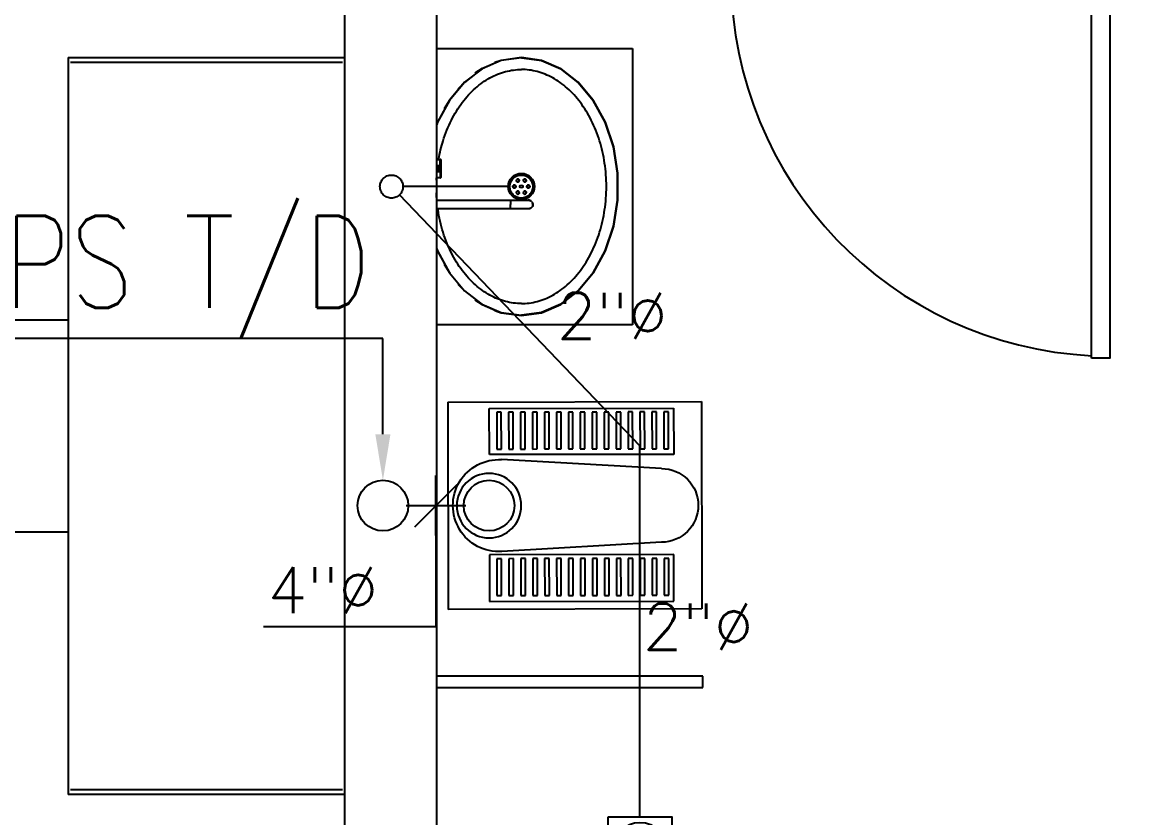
# Model space of a CAD drawing. Header units: metres. Extents: x -658 to -58, y -713 to -118.
# Drawn here: x -317.949 to -315.549, y -202.26 to -200.533 of the extents above; entities that cross this region are included whole.
import ezdxf
from ezdxf import colors
from ezdxf.entities.mleader import LeaderData, LeaderLine
from ezdxf.enums import TextEntityAlignment as Align
from ezdxf.math import Vec2, Vec3

# ---------------------------------------------------------------- set-up
doc = ezdxf.new("R2010")
doc.units = ezdxf.units.M
doc.header["$LTSCALE"] = 100
doc.linetypes.add('CENTERX2', pattern=[4, 2.5, -0.5, 0.5, -0.5])
for name, color, linetype in [('DRAIN-LW', 2, 'Continuous'), ('drainage', 6, 'Continuous'), ('P-SANR-FDRN', 3, 'Continuous'), ('plan', 8, 'Continuous'), ('WATER TEXT', 3, 'Continuous')]:
    doc.layers.add(name, color=color, linetype=linetype)
doc.layers.add('DRAINAGE  TEXT', color=3, linetype='Continuous', lineweight=25)
doc.styles.add('02-GROUND-FOR WORK$0$MZ', font='romans.shx', dxfattribs={"width": 0.8})
doc.styles.add('mech', font='romans.shx')
doc.styles.add('TIMES', font='simplex.shx', dxfattribs={"width": 0.8, "height": 0.4})
doc.styles.add('XARAB', font='xarab.shx')
doc.dimstyles.new('DIMENSION', dxfattribs={"dimscale": 0.1, "dimtxt": 1.2, "dimasz": 0.65, "dimexe": 0.125, "dimexo": 0.3, "dimgap": 0.05, "dimtad": 1, "dimzin": 0, "dimdsep": 46, "dimtxsty": 'XARAB', "dimblk": 'cross', "dimcen": 2, "dimdle": 0.09375, "dimclrd": 256, "dimclre": 256, "dimclrt": 7, "dimaunit": 1, "dimadec": 0, "dimazin": 0, "dimtfac": 1, "dimtix": 1, "dimtmove": 2, "dimatfit": 3, "dimldrblk": 'cross', "dimfxl": 1, "dimtvp": 0.0375, "dimtolj": 1, "dimtzin": 0, "dimarcsym": 0})

# ---------------------------------------------------------------- blocks, each defined once
blk = doc.blocks.new('wash_basin_15442 - Type 1-V29-الدور الاول')
for p, q in [((0.125, -0.1), (0.125, -0.525)), ((0.2366, -0.1281), (0.2566, -0.1157)), ((0.366, -0.1), (0.366, -0.1075)), ((0.3794, -0.1075), (0.366, -0.1075)), ((0.3795, -0.1085), (0.3686, -0.1085)), ((0.3686, -0.1085), (0.3795, -0.1085)), ((0.3794, -0.1), (0.3794, -0.1075)), ((0.3794, -0.1075), (0.3797, -0.1075)), ((0.3797, -0.1075), (0.3794, -0.1075)), ((0.3797, -0.1075), (0.3797, -0.1)), ((0.3797, -0.1), (0.3797, -0.1075)), ((0.3802, -0.1), (0.3802, -0.1075)), ((0.3802, -0.1), (0.3802, -0.1075)), ((0.3802, -0.1075), (0.3802, -0.1)), ((0.3802, -0.1075), (0.3803, -0.1075)), ((0.3803, -0.1075), (0.3802, -0.1075)), ((0.3803, -0.1075), (0.3803, -0.1)), ((0.3917, -0.1075), (0.3803, -0.1075)), ((0.3916, -0.1085), (0.3804, -0.1085)), ((0.3804, -0.1085), (0.3916, -0.1085)), ((0.3889, -0.1075), (0.3831, -0.1075)), ((0.3917, -0.1), (0.3917, -0.1075)), ((0.3917, -0.1075), (0.3918, -0.1075)), ((0.3918, -0.1075), (0.3917, -0.1075)), ((0.3918, -0.1075), (0.3918, -0.1)), ((0.3918, -0.1), (0.3918, -0.1075)), ((0.3918, -0.1075), (0.3918, -0.1)), ((0.3923, -0.1), (0.3923, -0.1075)), ((0.3923, -0.1075), (0.3923, -0.1)), ((0.3926, -0.1075), (0.3923, -0.1075)), ((0.3923, -0.1075), (0.3926, -0.1075)), ((0.3925, -0.1085), (0.4034, -0.1085)), ((0.4034, -0.1085), (0.3925, -0.1085)), ((0.3926, -0.1075), (0.3926, -0.1)), ((0.3926, -0.1075), (0.406, -0.1075)), ((0.406, -0.1075), (0.406, -0.1)), ((0.4545, -0.1), (0.4545, -0.26)), ((0.4735, -0.26), (0.4735, -0.1)), ((0.5933, -0.1157), (0.6132, -0.1281)), ((0.725, -0.525), (0.725, -0.1)), ((0.1978, -0.1606), (0.2133, -0.1459)), ((0.6365, -0.1459), (0.652, -0.1606)), ((0.1689, -0.1985), (0.1792, -0.1828)), ((0.6707, -0.1828), (0.681, -0.1985)), ((0.151, -0.24), (0.1557, -0.2259)), ((0.6942, -0.2259), (0.6989, -0.24)), ((0.4558, -0.26), (0.464, -0.26)), ((0.4722, -0.26), (0.464, -0.26)), ((0.125, -0.525), (0.725, -0.525))]:
    blk.add_line(p, q)
at = {"flags": 128}
for points in [[(0.1449, -0.2835), (0.151, -0.2398), (0.1691, -0.1981), (0.1984, -0.16), (0.2376, -0.1274), (0.2849, -0.1016), (0.2895, -0.0997)], [(0.1455, -0.2835), (0.1517, -0.2398), (0.1697, -0.198), (0.1989, -0.16), (0.238, -0.1274), (0.2852, -0.1016), (0.2897, -0.0997)], [(0.1455, -0.2835), (0.1517, -0.2398), (0.1697, -0.198), (0.1989, -0.16), (0.238, -0.1274), (0.2852, -0.1016), (0.29, -0.1)], [(0.367, -0.1085), (0.367, -0.1085), (0.3669, -0.1085), (0.3669, -0.1085), (0.3668, -0.1085), (0.3668, -0.1085), (0.3668, -0.1085), (0.3667, -0.1085), (0.3667, -0.1084), (0.3666, -0.1084), (0.3666, -0.1084), (0.3666, -0.1084), (0.3665, -0.1084), (0.3665, -0.1084), (0.3665, -0.1083), (0.3664, -0.1083), (0.3664, -0.1083), (0.3664, -0.1083), (0.3663, -0.1083), (0.3663, -0.1082), (0.3663, -0.1082), (0.3663, -0.1082), (0.3662, -0.1081), (0.3662, -0.1081), (0.3662, -0.1081), (0.3662, -0.108), (0.3661, -0.108), (0.3661, -0.108), (0.3661, -0.1079), (0.3661, -0.1079), (0.3661, -0.1079), (0.3661, -0.1078), (0.366, -0.1078), (0.366, -0.1077), (0.366, -0.1077), (0.366, -0.1077), (0.366, -0.1076), (0.366, -0.1076), (0.366, -0.1076), (0.366, -0.1075), (0.366, -0.1075)], [(0.3795, -0.1085), (0.3788, -0.1085), (0.3781, -0.1085), (0.3774, -0.1085), (0.3767, -0.1085), (0.3761, -0.1085), (0.3754, -0.1085), (0.3748, -0.1085), (0.3742, -0.1085), (0.3736, -0.1085), (0.3731, -0.1085), (0.3725, -0.1085), (0.372, -0.1085), (0.3715, -0.1085), (0.371, -0.1085), (0.3706, -0.1085), (0.3701, -0.1085), (0.3697, -0.1085), (0.3693, -0.1085), (0.369, -0.1085), (0.3687, -0.1085), (0.3684, -0.1085), (0.3681, -0.1085), (0.3679, -0.1085), (0.3676, -0.1085), (0.3675, -0.1085), (0.3673, -0.1085), (0.3672, -0.1085), (0.3671, -0.1085), (0.367, -0.1085), (0.367, -0.1085), (0.367, -0.1085)], [(0.367, -0.1085), (0.367, -0.1085), (0.3671, -0.1085), (0.3671, -0.1085), (0.3672, -0.1085), (0.3674, -0.1085), (0.3675, -0.1085), (0.3677, -0.1085), (0.368, -0.1085), (0.3682, -0.1085), (0.3685, -0.1085), (0.3688, -0.1085), (0.3691, -0.1085), (0.3695, -0.1085), (0.3699, -0.1085), (0.3703, -0.1085), (0.3708, -0.1085), (0.3712, -0.1085), (0.3717, -0.1085), (0.3722, -0.1085), (0.3728, -0.1085), (0.3733, -0.1085), (0.3739, -0.1085), (0.3745, -0.1085), (0.3751, -0.1085), (0.3757, -0.1085), (0.3764, -0.1085), (0.377, -0.1085), (0.3777, -0.1085), (0.3784, -0.1085), (0.3791, -0.1085), (0.3795, -0.1085)], [(0.3826, -0.1085), (0.3818, -0.1085), (0.3811, -0.1085), (0.3804, -0.1085)], [(0.3804, -0.1085), (0.3811, -0.1085), (0.3819, -0.1085), (0.3826, -0.1085), (0.3834, -0.1085), (0.3841, -0.1085), (0.3849, -0.1085), (0.3856, -0.1085), (0.3864, -0.1085), (0.3872, -0.1085), (0.3879, -0.1085), (0.3887, -0.1085), (0.3894, -0.1085), (0.3902, -0.1085), (0.3909, -0.1085), (0.3916, -0.1085)], [(0.3846, -0.1), (0.3845, -0.1001), (0.3844, -0.1001), (0.3843, -0.1002), (0.3841, -0.1003), (0.384, -0.1004), (0.3839, -0.1004), (0.3838, -0.1005), (0.3837, -0.1006), (0.3836, -0.1007), (0.3835, -0.1008), (0.3834, -0.1009), (0.3833, -0.101), (0.3832, -0.1011), (0.3831, -0.1012), (0.3831, -0.1014), (0.383, -0.1015), (0.3829, -0.1016), (0.3828, -0.1017), (0.3828, -0.1019), (0.3827, -0.102), (0.3827, -0.1021), (0.3826, -0.1022), (0.3826, -0.1024), (0.3826, -0.1025), (0.3826, -0.1027), (0.3825, -0.1028), (0.3825, -0.1029), (0.3825, -0.1031), (0.3825, -0.1032), (0.3825, -0.1034), (0.3825, -0.1035), (0.3825, -0.1036), (0.3825, -0.1038), (0.3826, -0.1039), (0.3826, -0.104), (0.3826, -0.1042), (0.3827, -0.1043), (0.3827, -0.1044), (0.3828, -0.1046), (0.3828, -0.1047), (0.3829, -0.1048), (0.3829, -0.105), (0.383, -0.1051), (0.3831, -0.1052), (0.3832, -0.1053), (0.3833, -0.1054), (0.3833, -0.1055), (0.3834, -0.1056), (0.3835, -0.1057), (0.3836, -0.1058), (0.3837, -0.1059), (0.3838, -0.106), (0.384, -0.1061), (0.3841, -0.1062), (0.3842, -0.1062), (0.3843, -0.1063), (0.3844, -0.1064), (0.3846, -0.1064), (0.3847, -0.1065), (0.3848, -0.1065), (0.385, -0.1066), (0.3851, -0.1066), (0.3852, -0.1067), (0.3854, -0.1067), (0.3855, -0.1067), (0.3856, -0.1067), (0.3858, -0.1067), (0.3859, -0.1067), (0.386, -0.1067)], [(0.386, -0.1067), (0.3861, -0.1067), (0.3863, -0.1067), (0.3864, -0.1067), (0.3866, -0.1067), (0.3867, -0.1067), (0.3868, -0.1066), (0.387, -0.1066), (0.3871, -0.1066), (0.3872, -0.1065), (0.3874, -0.1065), (0.3875, -0.1064), (0.3876, -0.1064), (0.3877, -0.1063), (0.3879, -0.1062), (0.388, -0.1061), (0.3881, -0.1061), (0.3882, -0.106), (0.3883, -0.1059), (0.3884, -0.1058), (0.3885, -0.1057), (0.3886, -0.1056), (0.3887, -0.1055), (0.3888, -0.1054), (0.3889, -0.1053), (0.3889, -0.1051), (0.389, -0.105), (0.3891, -0.1049), (0.3892, -0.1048), (0.3892, -0.1046), (0.3893, -0.1045), (0.3893, -0.1044), (0.3894, -0.1043), (0.3894, -0.1041), (0.3894, -0.104), (0.3894, -0.1038), (0.3895, -0.1037), (0.3895, -0.1036), (0.3895, -0.1034), (0.3895, -0.1033), (0.3895, -0.1031), (0.3895, -0.103), (0.3895, -0.1029), (0.3895, -0.1027), (0.3894, -0.1026), (0.3894, -0.1025), (0.3894, -0.1023), (0.3893, -0.1022), (0.3893, -0.1021), (0.3892, -0.1019), (0.3892, -0.1018), (0.3891, -0.1017), (0.3891, -0.1015), (0.389, -0.1014), (0.3889, -0.1013), (0.3888, -0.1012), (0.3887, -0.1011), (0.3887, -0.101), (0.3886, -0.1009), (0.3885, -0.1008), (0.3884, -0.1007), (0.3883, -0.1006), (0.3882, -0.1005), (0.388, -0.1004), (0.3879, -0.1003), (0.3878, -0.1003), (0.3877, -0.1002), (0.3876, -0.1001), (0.3874, -0.1001), (0.3873, -0.1)], [(0.3916, -0.1085), (0.3909, -0.1085), (0.3901, -0.1085), (0.3894, -0.1085)], [(0.3925, -0.1085), (0.3932, -0.1085), (0.3939, -0.1085), (0.3946, -0.1085), (0.3953, -0.1085), (0.3959, -0.1085), (0.3966, -0.1085), (0.3972, -0.1085), (0.3978, -0.1085), (0.3984, -0.1085), (0.3989, -0.1085), (0.3995, -0.1085), (0.4, -0.1085), (0.4005, -0.1085), (0.401, -0.1085), (0.4014, -0.1085), (0.4019, -0.1085), (0.4023, -0.1085), (0.4027, -0.1085), (0.403, -0.1085), (0.4033, -0.1085), (0.4036, -0.1085), (0.4039, -0.1085), (0.4041, -0.1085), (0.4044, -0.1085), (0.4045, -0.1085), (0.4047, -0.1085), (0.4048, -0.1085), (0.4049, -0.1085), (0.405, -0.1085), (0.405, -0.1085), (0.405, -0.1085)], [(0.405, -0.1085), (0.405, -0.1085), (0.4049, -0.1085), (0.4049, -0.1085), (0.4048, -0.1085), (0.4046, -0.1085), (0.4045, -0.1085), (0.4043, -0.1085), (0.404, -0.1085), (0.4038, -0.1085), (0.4035, -0.1085), (0.4032, -0.1085), (0.4029, -0.1085), (0.4025, -0.1085), (0.4021, -0.1085), (0.4017, -0.1085), (0.4012, -0.1085), (0.4008, -0.1085), (0.4003, -0.1085), (0.3998, -0.1085), (0.3992, -0.1085), (0.3987, -0.1085), (0.3981, -0.1085), (0.3975, -0.1085), (0.3969, -0.1085), (0.3963, -0.1085), (0.3956, -0.1085), (0.395, -0.1085), (0.3943, -0.1085), (0.3936, -0.1085), (0.3929, -0.1085), (0.3925, -0.1085)], [(0.406, -0.1075), (0.406, -0.1075), (0.406, -0.1076), (0.406, -0.1076), (0.406, -0.1077), (0.406, -0.1077), (0.406, -0.1077), (0.406, -0.1078), (0.4059, -0.1078), (0.4059, -0.1079), (0.4059, -0.1079), (0.4059, -0.1079), (0.4059, -0.108), (0.4059, -0.108), (0.4058, -0.108), (0.4058, -0.1081), (0.4058, -0.1081), (0.4058, -0.1081), (0.4058, -0.1082), (0.4057, -0.1082), (0.4057, -0.1082), (0.4057, -0.1082), (0.4056, -0.1083), (0.4056, -0.1083), (0.4056, -0.1083), (0.4055, -0.1083), (0.4055, -0.1084), (0.4055, -0.1084), (0.4054, -0.1084), (0.4054, -0.1084), (0.4054, -0.1084), (0.4053, -0.1084), (0.4053, -0.1085), (0.4052, -0.1085), (0.4052, -0.1085), (0.4052, -0.1085), (0.4051, -0.1085), (0.4051, -0.1085), (0.4051, -0.1085), (0.405, -0.1085), (0.405, -0.1085)], [(0.5599, -0.1), (0.5646, -0.1016), (0.6119, -0.1274), (0.651, -0.16), (0.6802, -0.198), (0.6982, -0.2398), (0.7043, -0.2835)], [(0.5602, -0.0997), (0.5646, -0.1016), (0.6119, -0.1274), (0.651, -0.16), (0.6802, -0.198), (0.6982, -0.2398), (0.7043, -0.2835)], [(0.5603, -0.0997), (0.5649, -0.1016), (0.6123, -0.1274), (0.6514, -0.16), (0.6807, -0.1981), (0.6988, -0.2398), (0.7049, -0.2835)], [(0.4545, -0.26), (0.4545, -0.2616), (0.4545, -0.2631), (0.4545, -0.2647), (0.4545, -0.2662), (0.4545, -0.2677), (0.4545, -0.2693), (0.4545, -0.2708), (0.4545, -0.2723), (0.4545, -0.2737), (0.4545, -0.2752), (0.4545, -0.2766), (0.4545, -0.278), (0.4545, -0.2794), (0.4545, -0.2807), (0.4545, -0.282), (0.4545, -0.2833), (0.4545, -0.2845), (0.4545, -0.2857), (0.4545, -0.2869), (0.4545, -0.288), (0.4545, -0.289), (0.4545, -0.2901), (0.4545, -0.291), (0.4545, -0.2919), (0.4545, -0.2928), (0.4545, -0.2936), (0.4545, -0.2944), (0.4545, -0.2951), (0.4545, -0.2958), (0.4545, -0.2963), (0.4545, -0.2969), (0.4545, -0.2974), (0.4545, -0.2978), (0.4545, -0.2981), (0.4545, -0.2984), (0.4545, -0.2987), (0.4545, -0.2988), (0.4545, -0.2989), (0.4545, -0.299)], [(0.4735, -0.299), (0.4735, -0.2989), (0.4735, -0.2988), (0.4735, -0.2987), (0.4735, -0.2984), (0.4735, -0.2981), (0.4735, -0.2978), (0.4735, -0.2974), (0.4735, -0.2969), (0.4735, -0.2964), (0.4735, -0.2958), (0.4735, -0.2951), (0.4735, -0.2944), (0.4735, -0.2936), (0.4735, -0.2928), (0.4735, -0.292), (0.4735, -0.291), (0.4735, -0.2901), (0.4735, -0.289), (0.4735, -0.288), (0.4735, -0.2869), (0.4735, -0.2857), (0.4735, -0.2845), (0.4735, -0.2833), (0.4735, -0.282), (0.4735, -0.2807), (0.4735, -0.2794), (0.4735, -0.278), (0.4735, -0.2766), (0.4735, -0.2752), (0.4735, -0.2737), (0.4735, -0.2723), (0.4735, -0.2708), (0.4735, -0.2693), (0.4735, -0.2678), (0.4735, -0.2662), (0.4735, -0.2647), (0.4735, -0.2631), (0.4735, -0.2616), (0.4735, -0.26), (0.4735, -0.26)], [(0.7049, -0.2835), (0.6988, -0.3271), (0.6807, -0.3689), (0.6514, -0.4069), (0.6123, -0.4395), (0.5649, -0.4653), (0.5114, -0.4832), (0.4542, -0.4923), (0.3957, -0.4923), (0.3384, -0.4832), (0.2849, -0.4653), (0.2376, -0.4395), (0.1984, -0.4069), (0.1691, -0.3689), (0.151, -0.3271), (0.1449, -0.2835)], [(0.7043, -0.2835), (0.6982, -0.3271), (0.6802, -0.3689), (0.651, -0.4069), (0.6119, -0.4395), (0.5646, -0.4653), (0.5113, -0.4832), (0.4542, -0.4923), (0.3957, -0.4923), (0.3386, -0.4832), (0.2852, -0.4653), (0.238, -0.4395), (0.1989, -0.4069), (0.1697, -0.3689), (0.1517, -0.3271), (0.1455, -0.2835)], [(0.1455, -0.2835), (0.1517, -0.3271), (0.1697, -0.3689), (0.1989, -0.4069), (0.238, -0.4395), (0.2852, -0.4653), (0.3386, -0.4832), (0.3957, -0.4923), (0.4542, -0.4923), (0.5113, -0.4832), (0.5646, -0.4653), (0.6119, -0.4395), (0.651, -0.4069), (0.6802, -0.3689), (0.6982, -0.3271), (0.7043, -0.2835)]]:
    blk.add_lwpolyline(points, dxfattribs=at)
for centre, radius, start, end in [((0.3795, -0.1083), 0.0002, 270, 0), ((0.3795, -0.1083), 0.0002, 270, 360), ((0.3804, -0.1083), 0.0002, 180, 270), ((0.3804, -0.1083), 0.0002, 180, 270), ((0.386, -0.1032), 0.0035, 100.9743, 180), ((0.386, -0.1032), 0.0035, 180, 270), ((0.386, -0.1032), 0.0025, 90, 180), ((0.386, -0.1032), 0.0025, 180, 270), ((0.386, -0.1032), 0.0025, 270, 90), ((0.386, -0.1032), 0.0035, 270, 360), ((0.386, -0.1032), 0.0035, 0, 79.0257), ((0.3916, -0.1083), 0.0002, 270, 0), ((0.3916, -0.1083), 0.0002, 270, 0), ((0.3925, -0.1083), 0.0002, 180, 270), ((0.3925, -0.1083), 0.0002, 180, 270), ((0.4249, -0.2835), 0.0286, 90, 270), ((0.4249, -0.2835), 0.0286, 0, 180), ((0.4249, -0.2835), 0.0254, 90, 270), ((0.4249, -0.2835), 0.0286, 270, 90), ((0.4249, -0.2835), 0.0254, 270, 90), ((0.4249, -0.2835), 0.0286, 180, 0), ((0.4249, -0.2835), 0.00317, 90, 180), ((0.4249, -0.2835), 0.00317, 180, 270), ((0.4249, -0.2835), 0.00318, 90, 105), ((0.4249, -0.2835), 0.00318, 255, 270), ((0.4249, -0.2835), 0.00318, 75, 90), ((0.4249, -0.2835), 0.00318, 0, 90), ((0.4249, -0.2835), 0.00317, 270, 0), ((0.4249, -0.2835), 0.00317, 270, 285), ((0.464, -0.299), 0.0095, 170, 210), ((0.464, -0.299), 0.0095, 180, 193.6243), ((0.464, -0.299), 0.0095, 250, 270), ((0.464, -0.299), 0.0085, 253.3917, 270), ((0.464, -0.299), 0.0095, 258.4463, 270), ((0.464, -0.299), 0.009, 261.6271, 270), ((0.464, -0.299), 0.0085, 270, 286.6195), ((0.464, -0.299), 0.0095, 270, 290), ((0.464, -0.299), 0.009, 270, 278.39), ((0.464, -0.299), 0.0095, 270, 281.5609), ((0.464, -0.299), 0.0095, 330, 10), ((0.464, -0.299), 0.0095, 346.3821, 360)]:
    blk.add_arc(centre, radius, start, end)
for points, knots in [([(0.366, -0.1039), (0.3521, -0.1064), (0.3224, -0.1135), (0.2801, -0.1306), (0.2414, -0.1545), (0.2102, -0.1831), (0.1876, -0.215), (0.174, -0.2488), (0.1709, -0.2719), (0.1709, -0.2835)], [4.941188, 4.941188, 4.941188, 4.941188, 5.105088, 5.301438, 5.497787, 5.694137, 5.890486, 6.086836, 6.283185, 6.283185, 6.283185, 6.283185]), ([(0.3794, -0.1075), (0.3794, -0.1076), (0.3794, -0.1078), (0.3794, -0.1082), (0.3795, -0.1084), (0.3795, -0.1085), (0.3795, -0.1085)], [0, 0, 0, 0, 0.2, 0.4, 0.7, 1, 1, 1, 1]), ([(0.3804, -0.1083), (0.3804, -0.1083), (0.3804, -0.1085), (0.3804, -0.1085), (0.3804, -0.1085)], [0.6, 0.6, 0.6, 0.6, 0.7, 1, 1, 1, 1]), ([(0.3854, -0.0998), (0.3852, -0.0998), (0.3848, -0.0999), (0.3843, -0.1002), (0.384, -0.1004), (0.3837, -0.1006), (0.3835, -0.1008), (0.3833, -0.101), (0.3831, -0.1012), (0.3829, -0.1016), (0.3826, -0.1022), (0.3825, -0.1028), (0.3825, -0.1032)], [0.5555556, 0.5555556, 0.5555556, 0.5555556, 0.6111111, 0.6666667, 0.6944444, 0.7222222, 0.75, 0.7777778, 0.8055556, 0.8333333, 0.8888889, 1, 1, 1, 1]), ([(0.3825, -0.1032), (0.3825, -0.1037), (0.3826, -0.1043), (0.3829, -0.1049), (0.3831, -0.1053), (0.3833, -0.1055), (0.3835, -0.1057), (0.3837, -0.1059), (0.384, -0.1061), (0.3842, -0.1063), (0.3845, -0.1064), (0.3849, -0.1066), (0.3856, -0.1068), (0.3864, -0.1068), (0.3872, -0.1066), (0.3877, -0.1063), (0.388, -0.1061), (0.3883, -0.1059), (0.3885, -0.1057), (0.3887, -0.1055), (0.3889, -0.1053), (0.3891, -0.1049), (0.3894, -0.1043), (0.3895, -0.1037), (0.3895, -0.1032)], [0, 0, 0, 0, 0.111111, 0.166667, 0.194444, 0.222222, 0.25, 0.277778, 0.305556, 0.333333, 0.361111, 0.388889, 0.444444, 0.555556, 0.611111, 0.666667, 0.694444, 0.722222, 0.75, 0.777778, 0.805556, 0.833333, 0.888889, 1, 1, 1, 1]), ([(0.3895, -0.1032), (0.3895, -0.1028), (0.3894, -0.1022), (0.3891, -0.1016), (0.3889, -0.1012), (0.3887, -0.101), (0.3885, -0.1008), (0.3883, -0.1006), (0.388, -0.1004), (0.3878, -0.1002), (0.3875, -0.1001), (0.3871, -0.0999), (0.3868, -0.0998), (0.3866, -0.0998)], [0, 0, 0, 0, 0.1111111, 0.1666667, 0.1944444, 0.2222222, 0.25, 0.2777778, 0.3055556, 0.3333333, 0.3611111, 0.3888889, 0.4444444, 0.4444444, 0.4444444, 0.4444444]), ([(0.3916, -0.1083), (0.3916, -0.1083), (0.3916, -0.1085), (0.3916, -0.1085), (0.3916, -0.1085)], [0.6, 0.6, 0.6, 0.6, 0.7, 1, 1, 1, 1]), ([(0.3926, -0.1075), (0.3926, -0.1076), (0.3926, -0.1078), (0.3926, -0.1082), (0.3925, -0.1084), (0.3925, -0.1085), (0.3925, -0.1085)], [0, 0, 0, 0, 0.2, 0.4, 0.7, 1, 1, 1, 1]), ([(0.6789, -0.2835), (0.6789, -0.2719), (0.6759, -0.2488), (0.6623, -0.215), (0.6397, -0.1831), (0.6085, -0.1545), (0.5698, -0.1306), (0.525, -0.1125), (0.4913, -0.1049), (0.4735, -0.1023), (0.4724, -0.1021)], [3.141593, 3.141593, 3.141593, 3.141593, 3.337942, 3.534292, 3.730641, 3.926991, 4.12334, 4.31969, 4.516039, 4.529088, 4.529088, 4.529088, 4.529088]), ([(0.4102, -0.2786), (0.41, -0.2785), (0.4097, -0.2782), (0.4093, -0.2778), (0.4091, -0.2775), (0.4089, -0.2772), (0.4088, -0.2769), (0.4087, -0.2765), (0.4086, -0.2758), (0.4088, -0.2748), (0.4093, -0.2738), (0.4101, -0.2732), (0.4108, -0.2729), (0.4113, -0.2727), (0.4118, -0.2727), (0.4126, -0.2727), (0.4131, -0.2729), (0.4134, -0.2731)], [-1, -1, -1, -1, -0.916667, -0.875, -0.833333, -0.791667, -0.770833, -0.75, -0.666667, -0.555556, -0.444444, -0.333333, -0.277778, -0.222222, -0.166667, -0.111111, 0, 0, 0, 0]), ([(0.4134, -0.2731), (0.4137, -0.2733), (0.4141, -0.2736), (0.4145, -0.2742), (0.4147, -0.2745), (0.4148, -0.2747), (0.4149, -0.275), (0.4149, -0.2753), (0.415, -0.2755), (0.415, -0.2759), (0.415, -0.2764), (0.4148, -0.2771), (0.4144, -0.2778), (0.4139, -0.2783), (0.4136, -0.2785), (0.4133, -0.2787), (0.4129, -0.2788), (0.4126, -0.2789), (0.4123, -0.279), (0.412, -0.279), (0.4117, -0.279), (0.4111, -0.279), (0.4105, -0.2788), (0.4102, -0.2786)], [-1, -1, -1, -1, -0.888889, -0.833333, -0.805556, -0.777778, -0.75, -0.722222, -0.694444, -0.666667, -0.611111, -0.555556, -0.444444, -0.388889, -0.361111, -0.333333, -0.277778, -0.25, -0.222222, -0.194444, -0.166667, -0.111111, 0, 0, 0, 0]), ([(0.4102, -0.2786), (0.4105, -0.2788), (0.4111, -0.279), (0.4117, -0.279), (0.4121, -0.279), (0.4122, -0.279), (0.4123, -0.279)], [-1, -1, -1, -1, -0.8888889, -0.8333333, -0.8055556, -0.7777778, -0.7777778, -0.7777778, -0.7777778]), ([(0.4123, -0.2879), (0.4122, -0.2879), (0.412, -0.2879), (0.4117, -0.2879), (0.4111, -0.2879), (0.4105, -0.2881), (0.4102, -0.2883)], [-0.2222222, -0.2222222, -0.2222222, -0.2222222, -0.1944444, -0.1666667, -0.1111111, 0, 0, 0, 0]), ([(0.4102, -0.2883), (0.4105, -0.2881), (0.4111, -0.2879), (0.4117, -0.2879), (0.412, -0.2879), (0.4123, -0.2879), (0.4126, -0.288), (0.4129, -0.288), (0.4131, -0.2881), (0.4135, -0.2883), (0.4138, -0.2886), (0.4144, -0.2891), (0.4148, -0.2898), (0.4149, -0.2904), (0.415, -0.2908), (0.415, -0.2912), (0.415, -0.2915), (0.4149, -0.2919), (0.4148, -0.2922), (0.4147, -0.2924), (0.4145, -0.2927), (0.4141, -0.2933), (0.4137, -0.2936), (0.4134, -0.2938)], [-1, -1, -1, -1, -0.888889, -0.833333, -0.805556, -0.777778, -0.75, -0.722222, -0.694444, -0.666667, -0.611111, -0.555556, -0.444444, -0.388889, -0.361111, -0.333333, -0.277778, -0.25, -0.222222, -0.194444, -0.166667, -0.111111, 0, 0, 0, 0]), ([(0.4134, -0.2731), (0.4132, -0.273), (0.4128, -0.2728), (0.4123, -0.2727), (0.4118, -0.2727), (0.4115, -0.2727), (0.4113, -0.2727), (0.4113, -0.2727)], [-1, -1, -1, -1, -0.9166667, -0.875, -0.8333333, -0.7916667, -0.7777778, -0.7777778, -0.7777778, -0.7777778]), ([(0.4148, -0.2747), (0.4147, -0.2747), (0.4147, -0.2745), (0.4145, -0.2742), (0.4141, -0.2736), (0.4137, -0.2733), (0.4134, -0.2731)], [-0.2222222, -0.2222222, -0.2222222, -0.2222222, -0.1944444, -0.1666667, -0.1111111, 0, 0, 0, 0]), ([(0.4218, -0.2683), (0.4218, -0.2679), (0.4218, -0.2675), (0.422, -0.267), (0.4222, -0.2667), (0.4225, -0.2663), (0.4229, -0.2658), (0.4237, -0.2653), (0.4245, -0.2651), (0.4249, -0.2651)], [-1, -1, -1, -1, -0.785714, -0.732143, -0.678571, -0.571429, -0.428571, -0.285714, 0, 0, 0, 0]), ([(0.4218, -0.2683), (0.4218, -0.2686), (0.4218, -0.2691), (0.422, -0.2696), (0.4222, -0.2699), (0.4225, -0.2703), (0.4229, -0.2708), (0.4235, -0.2711), (0.4242, -0.2714), (0.4247, -0.2715), (0.4249, -0.2715)], [-1, -1, -1, -1, -0.785714, -0.732143, -0.678571, -0.571429, -0.428571, -0.285714, -0.142857, 0, 0, 0, 0]), ([(0.4249, -0.2651), (0.4246, -0.2651), (0.4241, -0.2652), (0.4237, -0.2654), (0.4235, -0.2654)], [-1, -1, -1, -1, -0.7857143, -0.7142857, -0.7142857, -0.7142857, -0.7142857]), ([(0.4249, -0.2651), (0.4253, -0.2651), (0.426, -0.2652), (0.4269, -0.2657), (0.4275, -0.2663), (0.4278, -0.2669), (0.4281, -0.2676), (0.4281, -0.268), (0.4281, -0.2683)], [-1, -1, -1, -1, -0.785714, -0.571429, -0.428571, -0.285714, -0.142857, 0, 0, 0, 0]), ([(0.4281, -0.2683), (0.4281, -0.2686), (0.4281, -0.2691), (0.4279, -0.2695), (0.4277, -0.2699), (0.4274, -0.2703), (0.427, -0.2708), (0.4264, -0.2711), (0.4257, -0.2714), (0.4252, -0.2715), (0.4249, -0.2715)], [-1, -1, -1, -1, -0.785714, -0.732143, -0.678571, -0.571429, -0.428571, -0.285714, -0.142857, 0, 0, 0, 0]), ([(0.4281, -0.2683), (0.4281, -0.2679), (0.4281, -0.2675), (0.4279, -0.267), (0.4277, -0.2667), (0.4276, -0.2665), (0.4275, -0.2663)], [-1, -1, -1, -1, -0.7857143, -0.7321429, -0.6785714, -0.5714286, -0.5714286, -0.5714286, -0.5714286]), ([(0.4397, -0.2786), (0.4394, -0.2788), (0.4388, -0.279), (0.4382, -0.279), (0.4379, -0.279), (0.4376, -0.279), (0.4373, -0.2789), (0.437, -0.2789), (0.4368, -0.2788), (0.4364, -0.2786), (0.4361, -0.2783), (0.4355, -0.2778), (0.4351, -0.2771), (0.435, -0.2765), (0.4349, -0.2761), (0.4349, -0.2757), (0.4349, -0.2754), (0.435, -0.275), (0.4351, -0.2747), (0.4352, -0.2745), (0.4354, -0.2742), (0.4358, -0.2736), (0.4362, -0.2733), (0.4365, -0.2731)], [-1, -1, -1, -1, -0.888889, -0.833333, -0.805556, -0.777778, -0.75, -0.722222, -0.694444, -0.666667, -0.611111, -0.555556, -0.444444, -0.388889, -0.361111, -0.333333, -0.277778, -0.25, -0.222222, -0.194444, -0.166667, -0.111111, 0, 0, 0, 0]), ([(0.4365, -0.2938), (0.4362, -0.2936), (0.4358, -0.2933), (0.4354, -0.2927), (0.4352, -0.2924), (0.4351, -0.2922), (0.435, -0.2919), (0.435, -0.2916), (0.4349, -0.2914), (0.4349, -0.291), (0.4349, -0.2905), (0.4351, -0.2898), (0.4355, -0.2891), (0.436, -0.2886), (0.4363, -0.2884), (0.4366, -0.2882), (0.437, -0.2881), (0.4373, -0.288), (0.4376, -0.2879), (0.4378, -0.2879), (0.4382, -0.2879), (0.4388, -0.2879), (0.4394, -0.2881), (0.4397, -0.2883)], [-1, -1, -1, -1, -0.888889, -0.833333, -0.805556, -0.777778, -0.75, -0.722222, -0.694444, -0.666667, -0.611111, -0.555556, -0.444444, -0.388889, -0.361111, -0.333333, -0.277778, -0.25, -0.222222, -0.194444, -0.166667, -0.111111, 0, 0, 0, 0]), ([(0.4365, -0.2731), (0.4362, -0.2733), (0.4358, -0.2736), (0.4354, -0.2742), (0.4352, -0.2745), (0.4352, -0.2747), (0.4351, -0.2747)], [-1, -1, -1, -1, -0.8888889, -0.8333333, -0.8055556, -0.7777778, -0.7777778, -0.7777778, -0.7777778]), ([(0.4386, -0.2727), (0.4384, -0.2727), (0.438, -0.2727), (0.4373, -0.2727), (0.4368, -0.2729), (0.4365, -0.2731)], [-0.2222222, -0.2222222, -0.2222222, -0.2222222, -0.1666667, -0.1111111, 0, 0, 0, 0]), ([(0.4365, -0.2731), (0.4367, -0.273), (0.4371, -0.2728), (0.4376, -0.2727), (0.438, -0.2727), (0.4384, -0.2727), (0.4387, -0.2727), (0.4391, -0.2728), (0.4397, -0.2731), (0.4406, -0.2738), (0.4411, -0.2748), (0.4413, -0.2757), (0.4412, -0.2765), (0.4411, -0.277), (0.4408, -0.2775), (0.4404, -0.2781), (0.44, -0.2784), (0.4397, -0.2786)], [-1, -1, -1, -1, -0.916667, -0.875, -0.833333, -0.791667, -0.770833, -0.75, -0.666667, -0.555556, -0.444444, -0.333333, -0.277778, -0.222222, -0.166667, -0.111111, 0, 0, 0, 0]), ([(0.4376, -0.279), (0.4377, -0.279), (0.4378, -0.279), (0.4382, -0.279), (0.4388, -0.279), (0.4394, -0.2788), (0.4397, -0.2786)], [-0.2222222, -0.2222222, -0.2222222, -0.2222222, -0.1944444, -0.1666667, -0.1111111, 0, 0, 0, 0]), ([(0.4397, -0.2883), (0.4394, -0.2881), (0.4388, -0.2879), (0.4382, -0.2879), (0.4378, -0.2879), (0.4377, -0.2879), (0.4376, -0.2879)], [-1, -1, -1, -1, -0.8888889, -0.8333333, -0.8055556, -0.7777778, -0.7777778, -0.7777778, -0.7777778]), ([(0.4397, -0.2786), (0.4399, -0.2785), (0.4402, -0.2783), (0.4404, -0.278), (0.4405, -0.2779)], [-1, -1, -1, -1, -0.9166667, -0.8888889, -0.8888889, -0.8888889, -0.8888889]), ([(0.4134, -0.2938), (0.4132, -0.2939), (0.4128, -0.2941), (0.4123, -0.2942), (0.4118, -0.2942), (0.4115, -0.2942), (0.4112, -0.2942), (0.4108, -0.2941), (0.4102, -0.2938), (0.4093, -0.2931), (0.4088, -0.2921), (0.4086, -0.2912), (0.4087, -0.2904), (0.4088, -0.2899), (0.4091, -0.2894), (0.4095, -0.2888), (0.4099, -0.2885), (0.4102, -0.2883)], [-1, -1, -1, -1, -0.916667, -0.875, -0.833333, -0.791667, -0.770833, -0.75, -0.666667, -0.555556, -0.444444, -0.333333, -0.277778, -0.222222, -0.166667, -0.111111, 0, 0, 0, 0]), ([(0.4102, -0.2883), (0.41, -0.2884), (0.4097, -0.2886), (0.4095, -0.2889), (0.4094, -0.289)], [-1, -1, -1, -1, -0.9166667, -0.8888889, -0.8888889, -0.8888889, -0.8888889]), ([(0.4113, -0.2942), (0.4115, -0.2942), (0.4118, -0.2942), (0.4126, -0.2942), (0.4131, -0.294), (0.4134, -0.2938)], [-0.2222222, -0.2222222, -0.2222222, -0.2222222, -0.1666667, -0.1111111, 0, 0, 0, 0]), ([(0.4134, -0.2938), (0.4137, -0.2936), (0.4141, -0.2933), (0.4145, -0.2927), (0.4147, -0.2924), (0.4147, -0.2922), (0.4148, -0.2922)], [-1, -1, -1, -1, -0.8888889, -0.8333333, -0.8055556, -0.7777778, -0.7777778, -0.7777778, -0.7777778]), ([(0.4218, -0.2986), (0.4218, -0.2983), (0.4218, -0.2978), (0.422, -0.2974), (0.4222, -0.297), (0.4225, -0.2966), (0.4229, -0.2961), (0.4235, -0.2958), (0.4242, -0.2955), (0.4247, -0.2954), (0.4249, -0.2954)], [-1, -1, -1, -1, -0.785714, -0.732143, -0.678571, -0.571429, -0.428571, -0.285714, -0.142857, 0, 0, 0, 0]), ([(0.4218, -0.2986), (0.4218, -0.299), (0.4218, -0.2994), (0.422, -0.2999), (0.4222, -0.3002), (0.4223, -0.3004), (0.4224, -0.3006)], [-1, -1, -1, -1, -0.7857143, -0.7321429, -0.6785714, -0.5714286, -0.5714286, -0.5714286, -0.5714286]), ([(0.4249, -0.3018), (0.4246, -0.3018), (0.4239, -0.3017), (0.423, -0.3012), (0.4224, -0.3006), (0.4221, -0.3), (0.4218, -0.2993), (0.4218, -0.2989), (0.4218, -0.2986)], [-1, -1, -1, -1, -0.785714, -0.571429, -0.428571, -0.285714, -0.142857, 0, 0, 0, 0]), ([(0.4281, -0.2986), (0.4281, -0.2983), (0.4281, -0.2978), (0.4279, -0.2973), (0.4277, -0.297), (0.4274, -0.2966), (0.427, -0.2961), (0.4264, -0.2958), (0.4257, -0.2955), (0.4252, -0.2954), (0.4249, -0.2954)], [-1, -1, -1, -1, -0.785714, -0.732143, -0.678571, -0.571429, -0.428571, -0.285714, -0.142857, 0, 0, 0, 0]), ([(0.4281, -0.2986), (0.4281, -0.299), (0.4281, -0.2994), (0.4279, -0.2999), (0.4277, -0.3002), (0.4274, -0.3006), (0.427, -0.3011), (0.4262, -0.3016), (0.4254, -0.3018), (0.4249, -0.3018)], [-1, -1, -1, -1, -0.785714, -0.732143, -0.678571, -0.571429, -0.428571, -0.285714, 0, 0, 0, 0]), ([(0.4249, -0.3018), (0.4253, -0.3018), (0.4258, -0.3017), (0.4262, -0.3015), (0.4264, -0.3015)], [-1, -1, -1, -1, -0.7857143, -0.7142857, -0.7142857, -0.7142857, -0.7142857]), ([(0.4351, -0.2922), (0.4352, -0.2922), (0.4352, -0.2924), (0.4354, -0.2927), (0.4358, -0.2933), (0.4362, -0.2936), (0.4365, -0.2938)], [-0.2222222, -0.2222222, -0.2222222, -0.2222222, -0.1944444, -0.1666667, -0.1111111, 0, 0, 0, 0]), ([(0.4397, -0.2883), (0.4399, -0.2884), (0.4402, -0.2887), (0.4406, -0.2891), (0.4408, -0.2894), (0.441, -0.2897), (0.4411, -0.29), (0.4412, -0.2904), (0.4413, -0.2911), (0.4411, -0.2921), (0.4406, -0.2931), (0.4398, -0.2937), (0.4391, -0.294), (0.4386, -0.2942), (0.438, -0.2942), (0.4373, -0.2942), (0.4368, -0.294), (0.4365, -0.2938)], [-1, -1, -1, -1, -0.916667, -0.875, -0.833333, -0.791667, -0.770833, -0.75, -0.666667, -0.555556, -0.444444, -0.333333, -0.277778, -0.222222, -0.166667, -0.111111, 0, 0, 0, 0]), ([(0.4365, -0.2938), (0.4367, -0.2939), (0.4371, -0.2941), (0.4376, -0.2942), (0.438, -0.2942), (0.4384, -0.2942), (0.4386, -0.2942), (0.4386, -0.2942)], [-1, -1, -1, -1, -0.9166667, -0.875, -0.8333333, -0.7916667, -0.7777778, -0.7777778, -0.7777778, -0.7777778]), ([(0.464, -0.3085), (0.4629, -0.3085), (0.461, -0.3082), (0.4593, -0.3073), (0.4586, -0.3068)], [0, 0, 0, 0, 0.1111111, 0.1917608, 0.1917608, 0.1917608, 0.1917608])]:
    blk.add_open_spline(points, degree=3, knots=knots)
for points in [[(0.3795, -0.1085), (0.3795, -0.1085), (0.3795, -0.1085), (0.3795, -0.1083), (0.3794, -0.1081), (0.3794, -0.1078), (0.3794, -0.1076), (0.3794, -0.1075)], [(0.3797, -0.1083), (0.3797, -0.1083), (0.3797, -0.1083), (0.3797, -0.1081), (0.3797, -0.1078), (0.3797, -0.1076), (0.3797, -0.1075)], [(0.3797, -0.1075), (0.3797, -0.1076), (0.3797, -0.1078), (0.3797, -0.1081), (0.3797, -0.1083), (0.3797, -0.1083), (0.3797, -0.1083)], [(0.3802, -0.1083), (0.3802, -0.1083), (0.3802, -0.1083), (0.3802, -0.1081), (0.3802, -0.1078), (0.3802, -0.1076), (0.3802, -0.1075)], [(0.3802, -0.1075), (0.3802, -0.1076), (0.3802, -0.1078), (0.3802, -0.1081), (0.3802, -0.1083), (0.3802, -0.1083), (0.3802, -0.1083)], [(0.3803, -0.1075), (0.3803, -0.1076), (0.3803, -0.1077), (0.3803, -0.1078)], [(0.3803, -0.1078), (0.3803, -0.1077), (0.3803, -0.1076), (0.3803, -0.1075)], [(0.3804, -0.1085), (0.3804, -0.1085), (0.3804, -0.1085), (0.3804, -0.1084), (0.3804, -0.1083)], [(0.3843, -0.1013), (0.3834, -0.1014), (0.3824, -0.1015), (0.3815, -0.1016)], [(0.3892, -0.1007), (0.3885, -0.1008), (0.3878, -0.1009), (0.3871, -0.1009)], [(0.3916, -0.1085), (0.3916, -0.1085), (0.3916, -0.1085), (0.3916, -0.1084), (0.3916, -0.1083)], [(0.3917, -0.1078), (0.3917, -0.1077), (0.3917, -0.1076), (0.3917, -0.1075)], [(0.3917, -0.1075), (0.3917, -0.1076), (0.3917, -0.1077), (0.3917, -0.1078)], [(0.3918, -0.1075), (0.3918, -0.1076), (0.3918, -0.1078), (0.3918, -0.1081), (0.3918, -0.1083), (0.3918, -0.1083), (0.3918, -0.1083)], [(0.3918, -0.1083), (0.3918, -0.1083), (0.3918, -0.1083), (0.3918, -0.1081), (0.3918, -0.1078), (0.3918, -0.1076), (0.3918, -0.1075)], [(0.3923, -0.1075), (0.3923, -0.1076), (0.3923, -0.1078), (0.3923, -0.1081), (0.3923, -0.1083), (0.3923, -0.1083), (0.3923, -0.1083)], [(0.3923, -0.1083), (0.3923, -0.1083), (0.3923, -0.1083), (0.3923, -0.1081), (0.3923, -0.1078), (0.3923, -0.1076), (0.3923, -0.1075)], [(0.3925, -0.1085), (0.3925, -0.1085), (0.3925, -0.1085), (0.3925, -0.1083), (0.3926, -0.1081), (0.3926, -0.1078), (0.3926, -0.1076), (0.3926, -0.1075)], [(0.4112, -0.0991), (0.4094, -0.0992), (0.4075, -0.0993), (0.4057, -0.0994)], [(0.456, -0.1002), (0.4502, -0.0997), (0.4444, -0.0994), (0.4387, -0.0991)], [(0.6789, -0.2835), (0.6789, -0.295), (0.6759, -0.3181), (0.6623, -0.3519), (0.6397, -0.3838), (0.6085, -0.4124), (0.5698, -0.4363), (0.525, -0.4544), (0.4761, -0.4655), (0.4249, -0.4693), (0.3738, -0.4655), (0.3249, -0.4544), (0.2801, -0.4363), (0.2414, -0.4124), (0.2102, -0.3838), (0.1876, -0.3519), (0.174, -0.3181), (0.1709, -0.295), (0.1709, -0.2835)], [(0.4094, -0.2779), (0.4096, -0.2782), (0.4099, -0.2784), (0.4102, -0.2786)], [(0.4224, -0.2663), (0.4223, -0.2665), (0.4221, -0.2669), (0.4218, -0.2676), (0.4218, -0.268), (0.4218, -0.2683)], [(0.4249, -0.2715), (0.4247, -0.2715), (0.4242, -0.2714), (0.4235, -0.2711), (0.4229, -0.2708), (0.4224, -0.2702), (0.4221, -0.2696), (0.4218, -0.269), (0.4218, -0.2685), (0.4218, -0.2683)], [(0.4264, -0.2654), (0.4259, -0.2652), (0.4254, -0.2651), (0.4249, -0.2651)], [(0.4249, -0.2715), (0.4252, -0.2715), (0.4257, -0.2714), (0.4264, -0.2711), (0.427, -0.2708), (0.4275, -0.2702), (0.4278, -0.2696), (0.4281, -0.269), (0.4281, -0.2685), (0.4281, -0.2683)], [(0.4249, -0.2954), (0.4247, -0.2954), (0.4242, -0.2955), (0.4235, -0.2958), (0.4229, -0.2961), (0.4224, -0.2967), (0.4221, -0.2973), (0.4218, -0.2979), (0.4218, -0.2984), (0.4218, -0.2986)], [(0.4235, -0.3015), (0.424, -0.3017), (0.4245, -0.3018), (0.4249, -0.3018)], [(0.4249, -0.2954), (0.4252, -0.2954), (0.4257, -0.2955), (0.4264, -0.2958), (0.427, -0.2961), (0.4275, -0.2967), (0.4278, -0.2973), (0.4281, -0.2979), (0.4281, -0.2984), (0.4281, -0.2986)], [(0.4275, -0.3006), (0.4276, -0.3004), (0.4278, -0.3), (0.4281, -0.2993), (0.4281, -0.2989), (0.4281, -0.2986)], [(0.4405, -0.289), (0.4403, -0.2887), (0.44, -0.2885), (0.4397, -0.2883)], [(0.4579, -0.3063), (0.457, -0.3056), (0.4556, -0.3038), (0.4545, -0.3007), (0.4544, -0.2984), (0.4546, -0.2973)], [(0.464, -0.3085), (0.4654, -0.3085), (0.4681, -0.3079), (0.4715, -0.3053), (0.4735, -0.3015), (0.4736, -0.2987), (0.4734, -0.2973)]]:
    blk.add_open_spline(points, degree=3)
blk = doc.blocks.new('*U114')
for points in [[(79, 916), (79, 100), (39, 100), (39, 916)], [(0, -100), (14, -100), (14, 100), (0, 100)], [(900, -100), (886, -100), (886, 100), (900, 100)]]:
    blk.add_lwpolyline(points, close=True)
at = {"ltscale": 0.25}
for points in [[(900, 100), (0, 100)], [(0, -100), (900, -100)]]:
    blk.add_lwpolyline(points, dxfattribs=at)
at = {"flags": 128}
for points in [[(14, -100), (14, 100), (14, 100), (39, 100), (39, 60), (52, 60), (52, -100)], [(886, -100), (886, 100), (886, 100), (861, 100), (861, 60), (848, 60), (848, -100), (886, -100)]]:
    blk.add_lwpolyline(points, close=True, dxfattribs=at)
at = {"ltscale": 0.25}
blk.add_arc((38.2, 88.8), 822.9, 0.4032, 87.1892, dxfattribs=at)
blk = doc.blocks.new('Contemporary_Office_Desk_16786 - Contemporary_Office_Desk_16786-V32-الدور الاول')
for p, q in [((0.23, 0.9318), (-0.23, 0.9318)), ((-0.23, 0.8921), (-0.23, 0.9318)), ((0.23, 0.9318), (0.23, 0.8921)), ((-0.23, 0.8322), (-0.23, 0.8921)), ((0.23, 0.8921), (0.23, 0.8322)), ((-0.23, 0.7518), (-0.23, 0.8322)), ((0.23, 0.8322), (0.23, 0.7518)), ((-0.23, 0.6), (-0.23, 0.7518)), ((0.23, 0.7518), (0.23, 0.6)), ((-0.8, 0.6), (-0.8, 0)), ((-0.8, 0.6), (-0.7, 0.6)), ((-0.79, 0.595), (-0.79, 0.005)), ((-0.7, 0.6), (0.7, 0.6)), ((0.7, 0.6), (0.8, 0.6)), ((0.79, 0.005), (0.79, 0.595)), ((0.8, 0), (0.8, 0.6))]:
    blk.add_line(p, q)
blk = doc.blocks.new('A$C57E275C5')
for p, q in [((0.0007, 0.4508), (0, 0.0008)), ((0.5507, 0.45), (0.0007, 0.4508)), ((0.061, 0.4364), (0.0608, 0.3364)), ((0.461, 0.4358), (0.061, 0.4364)), ((0.4608, 0.3358), (0.461, 0.4358)), ((0.5507, 0.45), (0.55, 0)), ((0.072, 0.3485), (0.0721, 0.4285)), ((0.0721, 0.4285), (0.0821, 0.4285)), ((0.0821, 0.4285), (0.082, 0.3485)), ((0.0979, 0.3485), (0.098, 0.4285)), ((0.098, 0.4285), (0.108, 0.4284)), ((0.108, 0.4284), (0.1079, 0.3484)), ((0.1238, 0.3484), (0.124, 0.4284)), ((0.124, 0.4284), (0.134, 0.4284)), ((0.134, 0.4284), (0.1338, 0.3484)), ((0.1498, 0.3484), (0.1499, 0.4284)), ((0.1499, 0.4284), (0.1599, 0.4284)), ((0.1599, 0.4284), (0.1598, 0.3484)), ((0.1757, 0.3483), (0.1758, 0.4283)), ((0.1758, 0.4283), (0.1858, 0.4283)), ((0.1858, 0.4283), (0.1857, 0.3483)), ((0.2016, 0.3483), (0.2017, 0.4283)), ((0.2017, 0.4283), (0.2117, 0.4283)), ((0.2117, 0.4283), (0.2116, 0.3483)), ((0.2275, 0.3483), (0.2277, 0.4283)), ((0.2277, 0.4283), (0.2377, 0.4282)), ((0.2377, 0.4282), (0.2375, 0.3482)), ((0.2535, 0.3482), (0.2536, 0.4282)), ((0.2536, 0.4282), (0.2636, 0.4282)), ((0.2636, 0.4282), (0.2635, 0.3482)), ((0.2794, 0.3482), (0.2795, 0.4282)), ((0.2795, 0.4282), (0.2895, 0.4282)), ((0.2895, 0.4282), (0.2894, 0.3482)), ((0.3053, 0.3481), (0.3054, 0.4281)), ((0.3054, 0.4281), (0.3154, 0.4281)), ((0.3154, 0.4281), (0.3153, 0.3481)), ((0.3312, 0.3481), (0.3314, 0.4281)), ((0.3314, 0.4281), (0.3414, 0.4281)), ((0.3414, 0.4281), (0.3412, 0.3481)), ((0.3572, 0.3481), (0.3573, 0.4281)), ((0.3573, 0.4281), (0.3673, 0.428)), ((0.3673, 0.428), (0.3672, 0.348)), ((0.3831, 0.348), (0.3832, 0.428)), ((0.3832, 0.428), (0.3932, 0.428)), ((0.3932, 0.428), (0.3931, 0.348)), ((0.409, 0.348), (0.4091, 0.428)), ((0.4091, 0.428), (0.4191, 0.428)), ((0.4191, 0.428), (0.419, 0.348)), ((0.4349, 0.3479), (0.435, 0.4279)), ((0.435, 0.4279), (0.445, 0.4279)), ((0.445, 0.4279), (0.4449, 0.3479)), ((0.0608, 0.3364), (0.4608, 0.3358)), ((0.082, 0.3485), (0.072, 0.3485)), ((0.1079, 0.3484), (0.0979, 0.3485)), ((0.1338, 0.3484), (0.1238, 0.3484)), ((0.1598, 0.3484), (0.1498, 0.3484)), ((0.1857, 0.3483), (0.1757, 0.3483)), ((0.2116, 0.3483), (0.2016, 0.3483)), ((0.2375, 0.3482), (0.2275, 0.3483)), ((0.2635, 0.3482), (0.2535, 0.3482)), ((0.2894, 0.3482), (0.2794, 0.3482)), ((0.3153, 0.3481), (0.3053, 0.3481)), ((0.3412, 0.3481), (0.3312, 0.3481)), ((0.3672, 0.348), (0.3572, 0.3481)), ((0.3931, 0.348), (0.3831, 0.348)), ((0.419, 0.348), (0.409, 0.348)), ((0.4449, 0.3479), (0.4349, 0.3479)), ((0.0876, 0.3057), (0.4344, 0.325)), ((0.0874, 0.1457), (0.4341, 0.1253)), ((0.0603, 0.0177), (0.0605, 0.1193)), ((0.0605, 0.1193), (0.4605, 0.1186)), ((0.0715, 0.0306), (0.0716, 0.1106)), ((0.0716, 0.1106), (0.0816, 0.1106)), ((0.0816, 0.1106), (0.0815, 0.0306)), ((0.0974, 0.0305), (0.0976, 0.1105)), ((0.0976, 0.1105), (0.1076, 0.1105)), ((0.1076, 0.1105), (0.1074, 0.0305)), ((0.1234, 0.0305), (0.1235, 0.1105)), ((0.1235, 0.1105), (0.1335, 0.1105)), ((0.1335, 0.1105), (0.1334, 0.0305)), ((0.1493, 0.0305), (0.1494, 0.1105)), ((0.1494, 0.1105), (0.1594, 0.1104)), ((0.1594, 0.1104), (0.1593, 0.0304)), ((0.1752, 0.0304), (0.1753, 0.1104)), ((0.1753, 0.1104), (0.1853, 0.1104)), ((0.1853, 0.1104), (0.1852, 0.0304)), ((0.2011, 0.0304), (0.2012, 0.1104)), ((0.2012, 0.1104), (0.2112, 0.1104)), ((0.2112, 0.1104), (0.2111, 0.0304)), ((0.227, 0.0303), (0.2272, 0.1103)), ((0.2272, 0.1103), (0.2372, 0.1103)), ((0.2372, 0.1103), (0.237, 0.0303)), ((0.253, 0.0303), (0.2531, 0.1103)), ((0.2531, 0.1103), (0.2631, 0.1103)), ((0.2631, 0.1103), (0.263, 0.0303)), ((0.2789, 0.0303), (0.279, 0.1103)), ((0.279, 0.1103), (0.289, 0.1102)), ((0.289, 0.1102), (0.2889, 0.0302)), ((0.3048, 0.0302), (0.3049, 0.1102)), ((0.3049, 0.1102), (0.3149, 0.1102)), ((0.3149, 0.1102), (0.3148, 0.0302)), ((0.3307, 0.0302), (0.3309, 0.1102)), ((0.3309, 0.1102), (0.3409, 0.1102)), ((0.3409, 0.1102), (0.3407, 0.0302)), ((0.3567, 0.0301), (0.3568, 0.1101)), ((0.3568, 0.1101), (0.3668, 0.1101)), ((0.3668, 0.1101), (0.3667, 0.0301)), ((0.3826, 0.0301), (0.3827, 0.1101)), ((0.3827, 0.1101), (0.3927, 0.1101)), ((0.3927, 0.1101), (0.3926, 0.0301)), ((0.4085, 0.0301), (0.4086, 0.1101)), ((0.4086, 0.1101), (0.4186, 0.11)), ((0.4186, 0.11), (0.4185, 0.03)), ((0.4344, 0.03), (0.4346, 0.11)), ((0.4346, 0.11), (0.4446, 0.11)), ((0.4446, 0.11), (0.4444, 0.03)), ((0.4605, 0.1186), (0.4603, 0.0171)), ((0.0815, 0.0306), (0.0715, 0.0306)), ((0.1074, 0.0305), (0.0974, 0.0305)), ((0.1334, 0.0305), (0.1234, 0.0305)), ((0.1593, 0.0304), (0.1493, 0.0305)), ((0.1852, 0.0304), (0.1752, 0.0304)), ((0.2111, 0.0304), (0.2011, 0.0304)), ((0.237, 0.0303), (0.227, 0.0303)), ((0.263, 0.0303), (0.253, 0.0303)), ((0.2889, 0.0302), (0.2789, 0.0303)), ((0.3148, 0.0302), (0.3048, 0.0302)), ((0.3407, 0.0302), (0.3307, 0.0302)), ((0.3667, 0.0301), (0.3567, 0.0301)), ((0.3926, 0.0301), (0.3826, 0.0301)), ((0.4185, 0.03), (0.4085, 0.0301)), ((0.4444, 0.03), (0.4344, 0.03)), ((0, 0.0008), (0.55, 0)), ((0.4603, 0.0171), (0.0603, 0.0177))]:
    blk.add_line(p, q)
blk.add_circle((0.4616, 0.2251), 0.07)
for centre, radius, start, end in [((0.44, 0.2252), 0.1, 266.6377, 93.1856), ((0.0875, 0.2257), 0.08, 89.9117, 269.9117)]:
    blk.add_arc(centre, radius, start, end)
blk = doc.blocks.new('A$Cb06f5615')
at = {"layer": 'plan'}
for p, q in [((-20.0035, 11.0095), (-20.0035, 8.5095)), ((-19.8035, 8.5095), (-19.8035, 10.8095)), ((-19.2258, 9.3032), (-19.8035, 9.3032)), ((-19.2258, 9.2782), (-19.2258, 9.3032)), ((-19.8035, 9.2782), (-19.2258, 9.2782))]:
    blk.add_line(p, q, dxfattribs=at)
at = {"layer": 'plan', "xscale": 0.001, "yscale": 0.001, "zscale": 0.001, "rotation": 180}
blk.add_blockref('*U114', (-18.3035, 10.9095), dxfattribs=at)
at = {"layer": 'plan', "xscale": -1, "rotation": 90}
for name, p in [('wash_basin_15442 - Type 1-V29-الدور الاول', (-19.9035, 10.7909)), ('Contemporary_Office_Desk_16786 - Contemporary_Office_Desk_16786-V32-الدور الاول', (-20.0035, 9.8462))]:
    blk.add_blockref(name, p, dxfattribs=at)
at = {"layer": 'plan', "xscale": -1}
blk.add_blockref('A$C57E275C5', (-19.2285, 9.4482), dxfattribs=at)
blk = doc.blocks.new('cross')
at = {"lineweight": -3, "ltscale": 0.03}
for p, q in [((0, 1), (0, -1)), ((-0.707, 0.707), (0.707, -0.707)), ((-1, 0), (1, 0))]:
    blk.add_line(p, q, dxfattribs=at)
blk = doc.blocks.new('FD-1')
at = {"layer": 'P-SANR-FDRN', "color": 3}
blk.add_lwpolyline([(-75, -75), (75, -75), (75, 75), (-75, 75)], close=True, dxfattribs=at)
blk.add_circle((0, 0), 62.5, dxfattribs=at)
at = {"layer": 'DRAINAGE  TEXT', "color": 1, "insert": (49.5, -0.6), "char_height": 74.65, "width": 0.635, "attachment_point": 6, "style": 'TIMES'}
blk.add_mtext('{\\Fsimplex|c0;FD}', dxfattribs=at)

msp = doc.modelspace()

# ---------------------------------------------------------------- linework, layer by layer
at = {"layer": 'DRAIN-LW', "linetype": 'CENTERX2', "ltscale": 0.005}
for p, q in [((-316.8907, -200.8898), (-317.1225, -200.8898)), ((-316.6081, -201.4525), (-317.1302, -200.9078)), ((-316.6081, -202.2584), (-316.6081, -201.4525))]:
    msp.add_line(p, q, dxfattribs=at)
for centre in [(-317.1475, -200.8898), (-316.8657, -200.8898)]:
    msp.add_circle(centre, 0.025, dxfattribs=at)
at = {"layer": 'drainage', "linetype": 'CENTERX2', "ltscale": 0.2}
msp.add_lwpolyline([(-317.1111, -201.5823), (-316.9907, -201.5823)], dxfattribs=at)
at = {"layer": 'drainage'}
for centre in [(-317.1661, -201.5823), (-316.9357, -201.5823)]:
    msp.add_circle(centre, 0.055, dxfattribs=at)

# ---------------------------------------------------------------- block references
at = {"layer": 'P-SANR-FDRN', "color": 3, "xscale": 0.0009323437603825, "yscale": 0.0009323437603825, "zscale": 0.0009323437603825, "rotation": 270}
msp.add_blockref('FD-1', (-316.6081, -202.3283), dxfattribs=at)
at = {"layer": 'plan'}
msp.add_blockref('A$Cb06f5615', (-297.2456, -211.2557), dxfattribs=at)

# ---------------------------------------------------------------- texts
at = {"layer": 'DRAINAGE  TEXT', "linetype": 'Continuous', "style": 'mech'}
for s, p in [('2"%%C', (-316.6685, -201.1704)), ('4"%%C', (-317.2966, -201.7657)), ('2"%%C', (-316.4819, -201.8451))]:
    msp.add_text(s, height=0.1, dxfattribs=at).set_placement(p, align=Align.MIDDLE_CENTER)

# ---------------------------------------------------------------- leaders
at = {"layer": 'WATER TEXT', "color": 3}
msp.add_leader([(-317.0509, -201.5823), (-317.0509, -201.8455), (-317.4252, -201.8455)], dimstyle='DIMENSION', override={"dimgap": 0.05, "dimtad": 0, "dimfxl": 0, "dimfxlon": 1, "dimarcsym": 1}, dxfattribs=at)
ml = msp.add_multileader_mtext('Standard', dxfattribs=at)
ml.set_content('4"%%CSPS T/D', color=3, style='02-GROUND-FOR WORK$0$MZ')
ml.set_leader_properties(color=1)
ml.build(insert=Vec2(0, 0))
ml.multileader.update_dxf_attribs({"text_left_attachment_type": 6, "text_right_attachment_type": 6, "dogleg_length": 100, "arrow_head_size": 0.1})
ctx = ml.context
ctx.base_point, ctx.char_height, ctx.arrow_head_size, ctx.landing_gap_size, ctx.plane_origin = Vec3(-318.6254, -201.2198), 0.2, 0.1, 0.00009, Vec3(-317.0286, -201.9855)
ctx.left_attachment, ctx.right_attachment, ctx.text_align_type = 6, 6, 2
notes = []
notes.append((ctx, [(1, (1, 1, 0), (-317.1661, -201.2198), (-1, 0), 0.0267, [(0, [(-317.1661, -201.5273)], 0, [])])]))
ctx.mtext.insert, ctx.mtext.alignment, ctx.mtext.flow_direction = Vec3(-317.193, -200.9532), 3, 5
for ctx, leaders in notes:
    for number, flags, end, landing, length, lines in leaders:
        leader = LeaderData()
        leader.index, (leader.has_last_leader_line, leader.has_dogleg_vector, leader.attachment_direction) = number, flags
        leader.last_leader_point, leader.dogleg_vector, leader.dogleg_length = Vec3(end), Vec3(landing), length
        for number, points, colour, breaks in lines:
            line = LeaderLine()
            line.index, line.vertices, line.color, line.breaks = number, Vec3.list(points), colors.encode_raw_color(colour), breaks
            leader.lines.append(line)
        ctx.leaders.append(leader)

doc.saveas('drawing.dxf')
